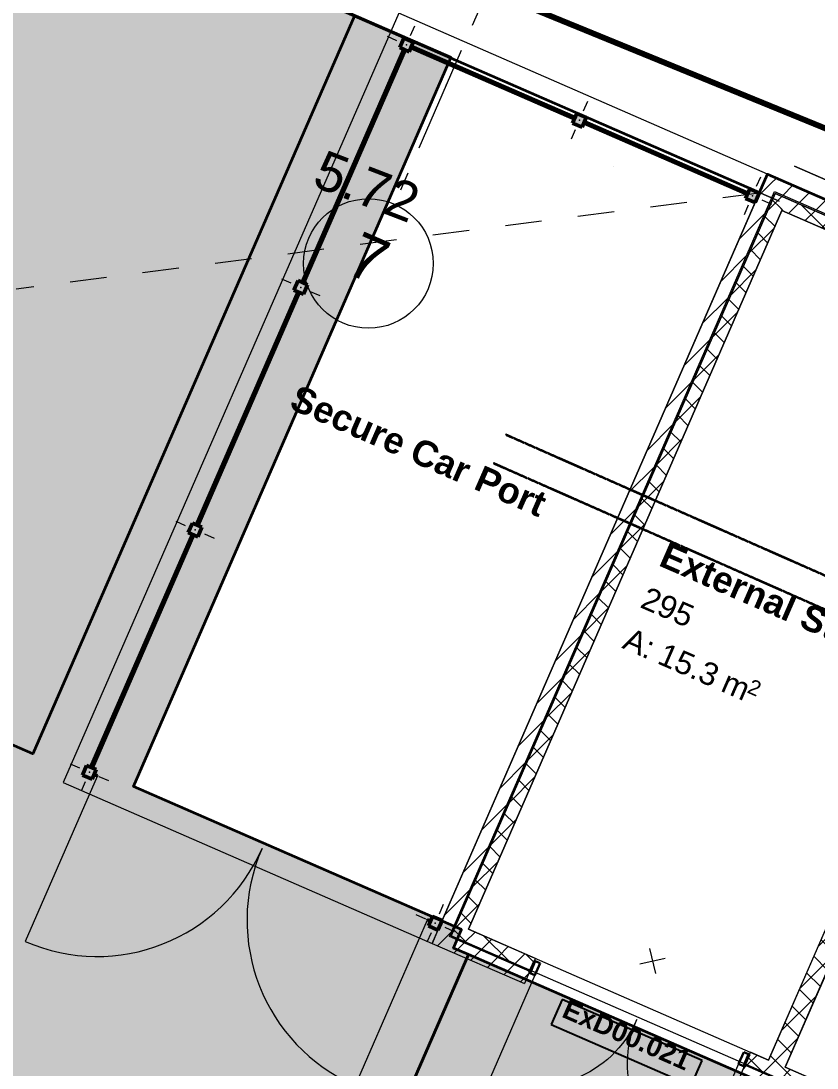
# Model space of a CAD drawing. Header units: millimetres. Extents: x -99530 to 90294, y -97212 to 56397.
# Drawn here: x 23227 to 29370, y -22670 to -14590 of the extents above; entities that cross this region are included whole.
import ezdxf
from ezdxf.enums import TextEntityAlignment as Align

# ---------------------------------------------------------------- set-up
doc = ezdxf.new("R2010")
doc.units = ezdxf.units.MM
doc.header["$MEASUREMENT"] = 0
for name, pattern in [('2-0_5', [500, 250, -250]), ('Dashed', [564.444447, 282.222223, -282.222223]), ('Double Dashed', [1093.611073, 529.166651, -211.666656, 141.111112, -211.666656]), ('HIDDEN2', [0.375, 0.25, -0.125])]:
    doc.linetypes.add(name, pattern=pattern)
for name, color, linetype in [('A-15-MG_Structural_Grid', 7, 'Continuous'), ('A-20-M_Floor_Slab', 7, 'Continuous'), ('A-20-M_Hard_Landscape', 7, 'Continuous'), ('A-25-M_Wall_Ext', 7, 'Continuous'), ('A-25-M_Wall_Int', 7, 'Continuous'), ('ArchiCAD Doors', 7, 'Continuous'), ('New_A-05-M_Gross_Int_Engineering', 7, 'Continuous'), ('New_A-05-M_Gross_Int_Plant', 7, 'Continuous'), ('New_A-20-M_Hard_Landscape', 7, 'Continuous'), ('New_A-25-M_Wall_Ext', 7, 'Continuous'), ('New_ArchiCAD Door Markers', 7, 'Continuous'), ('New_ArchiCAD Doors', 7, 'Continuous')]:
    doc.layers.add(name, color=color, linetype=linetype)
for name, color, linetype, lineweight, true_color in [('A-15-MG_Structural_Grid_Pen_No__163', 7, 'Continuous', 0, 0x750077), ('A-20-M_Hard_Landscape-Phase 1_Pen_No__248', 7, 'Continuous', 158, 0xe8dc01), ('A-20-M_Hard_Landscape_Pen_No__53', 7, 'Continuous', 35, 0x444444), ('A-25-M_Wall_Ext_Pen_No__107', 7, 'Continuous', 15, 0xa6a6a6), ('A-25-M_Wall_Ext_Pen_No__147', 7, 'Continuous', 0, 0x606060), ('A-25-M_Wall_Ext_Pen_No__27', 7, 'Continuous', 50, 0x2a2a2a), ('A-25-M_Wall_Ext_Pen_No__28', 7, 'Continuous', 50, 0x2a2a2a), ('A-25-M_Wall_Int_Pen_No__107', 7, 'Continuous', 15, 0xa6a6a6), ('New_A-05-M_Gross_Int_Engineering_Pen_No__74', 7, 'Continuous', 20, 0x606060), ('New_A-05-M_Gross_Int_Plant_Pen_No__74', 7, 'Continuous', 20, 0x606060), ('New_A-20-M_Hard_Landscape-Phase 2_Pen_No__102', 7, 'Continuous', 15, 0xcccccc), ('New_A-20-M_Hard_Landscape-Phase 2_Pen_No__148', 7, 'Continuous', 0, 0x444444), ('New_A-20-M_Hard_Landscape_Pen_No__53', 7, 'Continuous', 35, 0x444444), ('New_A-25-M_Wall_Ext_Pen_No__107', 7, 'Continuous', 15, 0xa6a6a6), ('New_A-25-M_Wall_Ext_Pen_No__27', 7, 'Continuous', 50, 0x2a2a2a), ('New_ArchiCAD Doors_Pen_No__23', 7, 'Continuous', 30, 0x2a2a2a), ('New_ArchiCAD Doors_Pen_No__27', 7, 'Continuous', 50, 0x2a2a2a)]:
    doc.layers.add(name, color=color, linetype=linetype, lineweight=lineweight, true_color=true_color)
for name, color, linetype, lineweight in [('A-20-M_Floor_Slab_Pen_No__89', 8, 'Continuous', 20), ('A-20-M_Hard_Landscape-Phase 1_Pen_No__7', 7, 'Continuous', 35), ('A-20-M_Hard_Landscape_Pen_No__1', 7, 'Continuous', 13), ('A-25-M_Wall_Ext_Pen_No__1', 7, 'Continuous', 13), ('A-25-M_Wall_Ext_Pen_No__20', 7, 'Continuous', 0), ('A-25-M_Wall_Int_Pen_No__1', 7, 'Continuous', 13), ('ArchiCAD Doors_Pen_No__1', 7, 'Continuous', 13), ('G-10-P_Topo_Building_Pen_No__194', 7, 'Continuous', 25), ('G-10-P_Topo_Fence_Pen_No__2', 8, 'Continuous', 15), ('New_A-20-M_Hard_Landscape-Phase 2_Pen_No__1', 7, 'Continuous', 13), ('New_A-95-P_Text_1_50_GA_Pen_No__1', 7, 'Continuous', 13), ('New_ArchiCAD Door Markers_Pen_No__1', 7, 'Continuous', 13), ('New_ArchiCAD Door Markers_Pen_No__5', 7, 'Continuous', 25), ('New_ArchiCAD Doors_Pen_No__1', 7, 'Continuous', 13), ('New_ArchiCAD Doors_Pen_No__3', 7, 'Continuous', 18), ('New_ArchiCAD Zone Stamps_Pen_No__6', 7, 'Continuous', 35), ('New_ArchiCAD Zone Stamps_Pen_No__9', 7, 'Continuous', 13)]:
    doc.layers.add(name, color=color, linetype=linetype, lineweight=lineweight)
doc.styles.add('GENERATED_STYLE_1', font='')
doc.styles.add('GENERATED_STYLE_2', font='')
doc.styles.add('GENERATED_STYLE_3', font='')
doc.styles.add('GENERATED_STYLE_4', font='')
doc.styles.get('GENERATED_STYLE_1').set_extended_font_data('Arial', bold=True)
doc.styles.get('GENERATED_STYLE_2').set_extended_font_data('Swis721 BT', bold=True)
doc.styles.get('GENERATED_STYLE_3').set_extended_font_data('Arial')
doc.styles.get('GENERATED_STYLE_4').set_extended_font_data('Swis721 BT')
doc.linetypes.add('GAS_UNDERGROUND', pattern='A,0,[3,EC-MA-00-GF-DR-A-00362 Phase 2 Central Wing Ground Floor GA-S2-P161.Shx,S=1.746032,R=0,X=0,Y=0],-320,0', length=320)
pattern_1 = [(45, (0, 0), (-91.92388, 91.92388), [])]
pattern_2 = [(45, (0, 0), (-91.92388, 91.92388), []), (135, (0, 0), (91.92388, 91.92388), [])]

# ---------------------------------------------------------------- blocks, each defined once
blk = doc.blocks.new('External Storage_295_2_1', base_point=(29061.4, -19354.6))
at = {"layer": 'New_A-05-M_Gross_Int_Engineering_Pen_No__74', "linetype": 'Continuous'}
for p, q in [((29097.4, -16052.2), (26679.2, -21597.9)), ((31414.2, -17062.5), (29097.4, -16052.2)), ((28996, -22608.2), (31414.2, -17062.5)), ((26679.2, -21597.9), (28996, -22608.2))]:
    blk.add_line(p, q, dxfattribs=at)
at = {"layer": 'New_ArchiCAD Zone Stamps_Pen_No__6'}
for tag, height, style, p in [('ROOM_NAME', 200, 'GENERATED_STYLE_1', (28218.9, -18605.7)), ('ROOM_NUMBER', 175, 'GENERATED_STYLE_3', (28065.8, -18951.1)), ('measuredAreaCode', 175, 'GENERATED_STYLE_3', (27928.4, -19266.2)), ('DUMMY_649', 175, 'GENERATED_STYLE_3', (28197.4, -19383.5)), ('DUMMY_650', 175, 'GENERATED_STYLE_3', (28625.5, -19570.2)), ('DUMMY_651', 116.7, 'GENERATED_STYLE_3', (28869.9, -19663.4))]:
    blk.add_attdef(tag, text='', height=height, rotation=336.44041, dxfattribs=dict(at, style=style)).set_placement(p, align=Align.TOP_LEFT)
blk = doc.blocks.new('Refuse _ Recycling_GF036_18_1', base_point=(32097.4, -20678.5))
at = {"layer": 'New_A-05-M_Gross_Int_Plant_Pen_No__74', "linetype": 'Continuous'}
for p, q in [((31542.6, -17118.5), (29124.4, -22664.2)), ((35209.2, -18717.3), (31542.6, -17118.5)), ((32791, -24263), (35209.2, -18717.3)), ((29124.4, -22664.2), (32791, -24263))]:
    blk.add_line(p, q, dxfattribs=at)
at = {"layer": 'New_ArchiCAD Zone Stamps_Pen_No__9'}
for tag, height, style, p in [('ROOM_NAME', 200, 'GENERATED_STYLE_1', (31136.1, -19877.7)), ('ROOM_NUMBER', 175, 'GENERATED_STYLE_3', (30983, -20223.1)), ('measuredAreaCode', 175, 'GENERATED_STYLE_3', (30845.6, -20538.2)), ('DUMMY_649', 175, 'GENERATED_STYLE_3', (31114.5, -20655.5)), ('DUMMY_650', 175, 'GENERATED_STYLE_3', (31542.7, -20842.2)), ('DUMMY_651', 116.7, 'GENERATED_STYLE_3', (31787.1, -20935.5))]:
    blk.add_attdef(tag, text='', height=height, rotation=336.44041, dxfattribs=dict(at, style=style)).set_placement(p, align=Align.TOP_LEFT)
blk = doc.blocks.new('Mesh_9_1', base_point=(23260, -29640.2))
at = {"layer": 'New_A-20-M_Hard_Landscape_Pen_No__53', "linetype": 'Continuous', "flags": 128}
blk.add_lwpolyline([(23260, -29640.2), (25826.6, -30759.4), (29247.7, -22913.6), (26681.1, -21794.5)], close=True, dxfattribs=at)
blk = doc.blocks.new('Mesh_12_1', base_point=(19905.1, -11980.5))
at = {"layer": 'New_A-20-M_Hard_Landscape_Pen_No__53', "linetype": 'Continuous', "flags": 128}
blk.add_lwpolyline([(19905.1, -11980.5), (13970.8, -25589.7), (23260, -29640.2), (26681.1, -21794.5), (26565.1, -21743.9), (26627.3, -21601.2), (24094.3, -20496.7), (26545.2, -14875.9), (26546.7, -14872.4)], close=True, dxfattribs=at)
blk = doc.blocks.new('Mesh_21_1', base_point=(11992.7, -24727.1))
at = {"layer": 'New_A-20-M_Hard_Landscape_Pen_No__53', "linetype": 'Continuous', "flags": 128}
blk.add_lwpolyline([(11992.7, -24727.1), (11193.3, -26560.4), (22460.6, -31473.5), (23260, -29640.2), (13970.8, -25589.7), (19905.1, -11980.5), (28925.9, -15914), (28987.7, -15772.3), (40919.8, -20975.3), (41987.2, -18527.4), (19056.2, -8528.3)], close=True, dxfattribs=at)
blk = doc.blocks.new('Mesh_22_1', base_point=(20510.2, -12244.3))
at = {"layer": 'A-20-M_Hard_Landscape_Pen_No__53', "linetype": 'Continuous', "flags": 128}
blk.add_lwpolyline([(20510.2, -12244.3), (25801.2, -14551.5), (23318.1, -20246.2), (18027, -17939)], close=True, dxfattribs=at)
blk = doc.blocks.new('Slab_95_1', base_point=(28987.6, -15772.5))
at = {"layer": 'A-20-M_Floor_Slab_Pen_No__89', "linetype": 'Continuous', "flags": 128}
blk.add_lwpolyline([(28987.6, -15772.5), (26141.7, -14531.6), (23553.6, -20466.9), (26399.5, -21707.8)], close=True, dxfattribs=at)
blk = doc.blocks.new('Double Door 19_26')
at = {"layer": 'New_ArchiCAD Doors_Pen_No__1', "linetype": 'Continuous'}
for p, q in [((-905, -10), (-905, 0)), ((905, -10), (905, 0))]:
    blk.add_line(p, q, dxfattribs=at)
at = {"layer": 'New_ArchiCAD Doors_Pen_No__23', "linetype": 'Continuous'}
for p, q in [((-898, 0), (-905, 0)), ((-905, 0), (-905, -100)), ((-858, 0), (-898, 0)), ((-898, 0), (-898, -100)), ((-858, -100), (-858, 0)), ((898, 0), (858, 0)), ((858, 0), (858, -100)), ((898, 0), (905, 0)), ((898, -100), (898, 0)), ((905, 0), (905, -100)), ((-898, -100), (-905, -100)), ((-898, -100), (-858, -100)), ((858, -100), (898, -100)), ((898, -100), (905, -100))]:
    blk.add_line(p, q, dxfattribs=at)
at = {"layer": 'New_ArchiCAD Doors_Pen_No__3', "linetype": 'Continuous'}
for p, q in [((-858, 0), (-858, 858)), ((858, 0), (858, 858))]:
    blk.add_line(p, q, dxfattribs=at)
for centre, start, end in [((-858, 0), 0, 90), ((858, 0), 90, 180)]:
    blk.add_arc(centre, 858, start, end, dxfattribs=at)
blk = doc.blocks.new('Door Stamp 17_52')
at = {"layer": 'New_ArchiCAD Door Markers_Pen_No__5', "linetype": 'Continuous'}
for p, q in [((588.7, -97.4), (-588.7, -97.4)), ((-588.7, -97.4), (-588.7, -309.1)), ((588.7, -309.1), (588.7, -97.4)), ((-588.7, -309.1), (588.7, -309.1)), ((-588.7, -309.1), (588.7, -309.1))]:
    blk.add_line(p, q, dxfattribs=at)
at = {"layer": 'New_ArchiCAD Door Markers_Pen_No__1', "style": 'GENERATED_STYLE_2'}
blk.add_attdef('AC_WIDO_ID', text='', height=150, dxfattribs=at).set_placement((-529.8, -264.3), align=Align.BOTTOM_LEFT)
blk = doc.blocks.new('Wall_492_1', base_point=(26399.5, -21707.8))
at = {"layer": 'A-25-M_Wall_Ext_Pen_No__107', "linetype": 'Continuous'}
h = blk.add_hatch(dxfattribs=at)
h.set_pattern_fill('Common_Brick_0001', color=256, style=0, pattern_type=2)
h.set_pattern_definition(pattern_1)
h.paths.add_polyline_path([(26399.5, -21707.8), (27112.2, -22018.6), (27149.2, -21933.8), (27153.2, -21924.6), (26534.4, -21654.8)])
h = blk.add_hatch(dxfattribs=at)
h.set_pattern_fill('Common_Brick_0001', color=256, style=0, pattern_type=2)
h.set_pattern_definition(pattern_1)
h.paths.add_polyline_path([(28808.3, -22657.2), (28771.3, -22742), (30102.8, -23322.6), (30139.7, -23237.8), (30143.7, -23228.6), (28812.3, -22648.1)])
at = {"layer": 'A-25-M_Wall_Ext_Pen_No__1', "linetype": 'Continuous'}
for p, q in [((27149.2, -21933.8), (27112.2, -22018.6)), ((27153.2, -21924.6), (27149.2, -21933.8)), ((28808.3, -22657.2), (28771.3, -22742)), ((28812.3, -22648.1), (28808.3, -22657.2))]:
    blk.add_line(p, q, dxfattribs=at)
at = {"layer": 'A-25-M_Wall_Ext_Pen_No__1', "linetype": 'Continuous', "flags": 128}
for points in [[(26399.5, -21707.8), (27112.2, -22018.6)], [(27153.2, -21924.6), (26534.4, -21654.8)], [(30143.7, -23228.6), (28812.3, -22648.1)]]:
    blk.add_lwpolyline(points, dxfattribs=at)
at = {"layer": 'New_ArchiCAD Door Markers'}
ref = blk.add_blockref('Door Stamp 17_52', (27982.7, -22286.3), dxfattribs=dict(at, rotation=336.4404115839915))
ref.add_attrib('AC_WIDO_ID', 'ExD00.021', dxfattribs={"layer": 'New_ArchiCAD Door Markers_Pen_No__1', "color": 7, "height": 150, "rotation": 336.44041, "style": 'GENERATED_STYLE_2'}).set_placement((27373.5, -22313.1), align=Align.BOTTOM_LEFT)
at = {"layer": 'New_ArchiCAD Doors', "color": 251, "linetype": 'Continuous', "lineweight": 20, "true_color": 0x606060, "xscale": -1, "zscale": 1000, "rotation": 156.4404115839914}
blk.add_blockref('Double Door 19_26', (27978.7, -22295.5), dxfattribs=at)
blk = doc.blocks.new('Wall_494_1', base_point=(41146.9, -21074.6))
at = {"layer": 'A-25-M_Wall_Ext_Pen_No__107', "linetype": 'Continuous'}
h = blk.add_hatch(dxfattribs=at)
h.set_pattern_fill('Common_Brick_0001', color=256, style=0, pattern_type=2)
h.set_pattern_definition(pattern_1)
h.paths.add_polyline_path([(38775.1, -20040.3), (28987.6, -15772.5), (29040.6, -15907.4), (38734.1, -20134.3), (38739.1, -20122.8)])
at = {"layer": 'A-25-M_Wall_Ext_Pen_No__1', "linetype": 'Continuous', "flags": 128}
for points in [[(38775.1, -20040.3), (28987.6, -15772.5)], [(29040.6, -15907.4), (38734.1, -20134.3)]]:
    blk.add_lwpolyline(points, dxfattribs=at)
blk = doc.blocks.new('Wall_495_1', base_point=(28987.6, -15772.5))
at = {"layer": 'A-25-M_Wall_Ext_Pen_No__107', "linetype": 'Continuous'}
h = blk.add_hatch(dxfattribs=at)
h.set_pattern_fill('Common_Brick_0001', color=256, style=0, pattern_type=2)
h.set_pattern_definition(pattern_1)
h.paths.add_polyline_path([(28987.6, -15772.5), (26399.5, -21707.8), (26534.4, -21654.8), (29040.6, -15907.4)])
at = {"layer": 'A-25-M_Wall_Ext_Pen_No__1', "linetype": 'Continuous', "flags": 128}
for points in [[(28987.6, -15772.5), (28923.9, -15918.6)], [(26534.4, -21654.8), (29040.6, -15907.4)], [(28891.9, -15991.9), (26476.4, -21531.3)], [(26444.5, -21604.7), (26399.5, -21707.8)]]:
    blk.add_lwpolyline(points, dxfattribs=at)
blk = doc.blocks.new('Wall_498_1', base_point=(28996, -22608.2))
at = {"layer": 'A-25-M_Wall_Int_Pen_No__107', "linetype": 'Continuous'}
h = blk.add_hatch(dxfattribs=at)
h.set_pattern_fill('Concrete_Block_0001', color=256, style=0, pattern_type=2)
h.set_pattern_definition(pattern_2)
h.paths.add_polyline_path([(29124.4, -22664.2), (31542.6, -17118.5), (31414.2, -17062.5), (28996, -22608.2)])
at = {"layer": 'A-25-M_Wall_Int_Pen_No__1', "linetype": 'Continuous', "flags": 128}
for points in [[(31414.2, -17062.5), (28996, -22608.2)], [(29124.4, -22664.2), (31542.6, -17118.5)]]:
    blk.add_lwpolyline(points, dxfattribs=at)
blk = doc.blocks.new('Metal Double Door 19')
at = {"layer": 'ArchiCAD Doors_Pen_No__1', "linetype": 'Continuous'}
for p, q in [((-905, 0), (-905, -100)), ((905, 0), (905, -100))]:
    blk.add_line(p, q, dxfattribs=at)
blk = doc.blocks.new('Wall_500_1', base_point=(26679.2, -21597.9))
at = {"layer": 'A-25-M_Wall_Ext_Pen_No__107', "linetype": 'Continuous'}
h = blk.add_hatch(dxfattribs=at)
h.set_pattern_fill('Concrete_Block_0001', color=256, style=0, pattern_type=2)
h.set_pattern_definition(pattern_2)
h.paths.add_polyline_path([(26679.2, -21597.9), (26547.6, -21649.6), (27157.2, -21915.4), (27197.1, -21823.8)])
h = blk.add_hatch(dxfattribs=at)
h.set_pattern_fill('Concrete_Block_0001', color=256, style=0, pattern_type=2)
h.set_pattern_definition(pattern_2)
h.paths.add_polyline_path([(28856.3, -22547.2), (28816.3, -22638.9), (30147.7, -23219.5), (30187.7, -23127.8)])
at = {"layer": 'A-25-M_Wall_Ext_Pen_No__1', "linetype": 'Continuous'}
for p, q in [((27157.2, -21915.4), (27197.1, -21823.8)), ((28816.3, -22638.9), (28856.3, -22547.2))]:
    blk.add_line(p, q, dxfattribs=at)
at = {"layer": 'A-25-M_Wall_Ext_Pen_No__1', "linetype": 'Continuous', "flags": 128}
for points in [[(26547.6, -21649.6), (27157.2, -21915.4)], [(27197.1, -21823.8), (26679.2, -21597.9)], [(28996, -22608.2), (28856.3, -22547.2)], [(28816.3, -22638.9), (30147.7, -23219.5)], [(30187.7, -23127.8), (29124.4, -22664.2)]]:
    blk.add_lwpolyline(points, dxfattribs=at)
at = {"layer": 'ArchiCAD Doors', "color": 251, "linetype": 'Continuous', "lineweight": 20, "true_color": 0x606060, "zscale": 1000, "rotation": 156.4404115839913}
blk.add_blockref('Metal Double Door 19', (27986.7, -22277.2), dxfattribs=at)
blk = doc.blocks.new('Wall_502_1', base_point=(40867.1, -21184.4))
at = {"layer": 'A-25-M_Wall_Ext_Pen_No__107', "linetype": 'Continuous'}
h = blk.add_hatch(dxfattribs=at)
h.set_pattern_fill('Concrete_Block_0001', color=256, style=0, pattern_type=2)
h.set_pattern_definition(pattern_2)
h.paths.add_polyline_path([(29045.7, -15920.6), (29097.4, -16052.2), (38690.1, -20235.1), (38730.1, -20143.5)])
at = {"layer": 'A-25-M_Wall_Ext_Pen_No__1', "linetype": 'Continuous', "flags": 128}
for points in [[(38730.1, -20143.5), (29045.7, -15920.6)], [(29097.4, -16052.2), (31414.2, -17062.5)]]:
    blk.add_lwpolyline(points, dxfattribs=at)
blk = doc.blocks.new('Wall_503_1', base_point=(29097.4, -16052.2))
at = {"layer": 'A-25-M_Wall_Ext_Pen_No__107', "linetype": 'Continuous'}
h = blk.add_hatch(dxfattribs=at)
h.set_pattern_fill('Concrete_Block_0001', color=256, style=0, pattern_type=2)
h.set_pattern_definition(pattern_2)
h.paths.add_polyline_path([(29045.7, -15920.6), (26547.6, -21649.6), (26679.2, -21597.9), (29097.4, -16052.2)])
at = {"layer": 'A-25-M_Wall_Ext_Pen_No__1', "linetype": 'Continuous', "flags": 128}
for points in [[(29045.7, -15920.6), (26547.6, -21649.6)], [(26679.2, -21597.9), (29097.4, -16052.2)]]:
    blk.add_lwpolyline(points, dxfattribs=at)
blk = doc.blocks.new('Wall_504_1', base_point=(25406.6, -16611.5))
at = {"layer": 'A-25-M_Wall_Ext_Pen_No__107', "linetype": 'Continuous', "lineweight": 0, "true_color": 0x535353}
blk.add_hatch(color=251, dxfattribs=at).paths.add_polyline_path([(25406.6, -16611.5), (26190.4, -14813.9), (26181.2, -14809.9), (25397.4, -16607.5)])
at = {"layer": 'A-25-M_Wall_Ext_Pen_No__27', "linetype": 'Continuous', "flags": 128}
for points in [[(26181.2, -14809.9), (25397.4, -16607.5)], [(25406.6, -16611.5), (26190.4, -14813.9)]]:
    blk.add_lwpolyline(points, dxfattribs=at)
blk = doc.blocks.new('Column_9_1', base_point=(23754.4, -20388))
at = {"layer": 'A-25-M_Wall_Ext_Pen_No__147', "linetype": 'Continuous'}
blk.add_hatch(color=256, dxfattribs=at).paths.add_polyline_path([(23701.7, -20408.7), (23775, -20440.7), (23807, -20367.3), (23733.7, -20335.4)])
at = {"layer": 'A-25-M_Wall_Ext_Pen_No__20', "linetype": 'Continuous'}
for p, q in [((23786.3, -20314.7), (23818.3, -20241.4)), ((23681, -20356), (23607.7, -20324.1)), ((23827.7, -20420), (23901, -20452)), ((23722.4, -20461.4), (23690.4, -20534.7))]:
    blk.add_line(p, q, dxfattribs=at)
blk.add_point((23754.4, -20388), dxfattribs=at)
at = {"layer": 'A-25-M_Wall_Ext_Pen_No__28', "linetype": 'Continuous'}
for p, q in [((23733.7, -20335.4), (23701.7, -20408.7)), ((23807, -20367.3), (23733.7, -20335.4)), ((23701.7, -20408.7), (23775, -20440.7)), ((23775, -20440.7), (23807, -20367.3))]:
    blk.add_line(p, q, dxfattribs=at)
blk = doc.blocks.new('Column_10_1', base_point=(24570.2, -18517.1))
at = {"layer": 'A-25-M_Wall_Ext_Pen_No__147', "linetype": 'Continuous'}
blk.add_hatch(color=256, dxfattribs=at).paths.add_polyline_path([(24517.5, -18537.8), (24590.9, -18569.8), (24622.8, -18496.4), (24549.5, -18464.4)])
at = {"layer": 'A-25-M_Wall_Ext_Pen_No__20', "linetype": 'Continuous'}
for p, q in [((24602.2, -18443.8), (24634.1, -18370.4)), ((24496.9, -18485.1), (24423.5, -18453.2)), ((24643.5, -18549.1), (24716.8, -18581.1)), ((24538.2, -18590.4), (24506.2, -18663.8))]:
    blk.add_line(p, q, dxfattribs=at)
blk.add_point((24570.2, -18517.1), dxfattribs=at)
at = {"layer": 'A-25-M_Wall_Ext_Pen_No__28', "linetype": 'Continuous'}
for p, q in [((24549.5, -18464.4), (24517.5, -18537.8)), ((24622.8, -18496.4), (24549.5, -18464.4)), ((24590.9, -18569.8), (24622.8, -18496.4)), ((24517.5, -18537.8), (24590.9, -18569.8))]:
    blk.add_line(p, q, dxfattribs=at)
blk = doc.blocks.new('Column_11_1', base_point=(26201.8, -14775.3))
at = {"layer": 'A-25-M_Wall_Ext_Pen_No__147', "linetype": 'Continuous'}
blk.add_hatch(color=256, dxfattribs=at).paths.add_polyline_path([(26149.2, -14795.9), (26222.5, -14827.9), (26254.5, -14754.6), (26181.1, -14722.6)])
at = {"layer": 'A-25-M_Wall_Ext_Pen_No__20', "linetype": 'Continuous'}
for p, q in [((26233.8, -14701.9), (26265.8, -14628.6)), ((26128.5, -14743.3), (26055.1, -14711.3)), ((26169.8, -14848.6), (26137.9, -14921.9)), ((26275.1, -14807.2), (26348.5, -14839.2))]:
    blk.add_line(p, q, dxfattribs=at)
blk.add_point((26201.8, -14775.3), dxfattribs=at)
at = {"layer": 'A-25-M_Wall_Ext_Pen_No__28', "linetype": 'Continuous'}
for p, q in [((26181.1, -14722.6), (26149.2, -14795.9)), ((26254.5, -14754.6), (26181.1, -14722.6)), ((26222.5, -14827.9), (26254.5, -14754.6)), ((26149.2, -14795.9), (26222.5, -14827.9))]:
    blk.add_line(p, q, dxfattribs=at)
blk = doc.blocks.new('Column_12_1', base_point=(28871.2, -15939.3))
at = {"layer": 'A-25-M_Wall_Ext_Pen_No__147', "linetype": 'Continuous'}
blk.add_hatch(color=256, dxfattribs=at).paths.add_polyline_path([(28818.6, -15959.9), (28891.9, -15991.9), (28923.9, -15918.6), (28850.6, -15886.6)])
at = {"layer": 'A-25-M_Wall_Ext_Pen_No__20', "linetype": 'Continuous'}
for p, q in [((28903.2, -15865.9), (28935.2, -15792.6)), ((28797.9, -15907.3), (28724.6, -15875.3)), ((28944.6, -15971.2), (29017.9, -16003.2)), ((28839.3, -16012.6), (28807.3, -16085.9))]:
    blk.add_line(p, q, dxfattribs=at)
blk.add_point((28871.2, -15939.3), dxfattribs=at)
at = {"layer": 'A-25-M_Wall_Ext_Pen_No__28', "linetype": 'Continuous'}
for p, q in [((28850.6, -15886.6), (28818.6, -15959.9)), ((28923.9, -15918.6), (28850.6, -15886.6)), ((28818.6, -15959.9), (28891.9, -15991.9)), ((28891.9, -15991.9), (28923.9, -15918.6))]:
    blk.add_line(p, q, dxfattribs=at)
blk = doc.blocks.new('Column_13_1', base_point=(26423.8, -21552))
at = {"layer": 'A-25-M_Wall_Ext_Pen_No__147', "linetype": 'Continuous'}
blk.add_hatch(color=256, dxfattribs=at).paths.add_polyline_path([(26371.1, -21572.7), (26444.5, -21604.7), (26476.4, -21531.3), (26403.1, -21499.4)])
at = {"layer": 'A-25-M_Wall_Ext_Pen_No__20', "linetype": 'Continuous'}
for p, q in [((26455.8, -21478.7), (26487.7, -21405.4)), ((26350.5, -21520), (26277.1, -21488.1)), ((26391.8, -21625.4), (26359.8, -21698.7)), ((26497.1, -21584), (26570.5, -21616))]:
    blk.add_line(p, q, dxfattribs=at)
blk.add_point((26423.8, -21552), dxfattribs=at)
at = {"layer": 'A-25-M_Wall_Ext_Pen_No__28', "linetype": 'Continuous'}
for p, q in [((26403.1, -21499.4), (26371.1, -21572.7)), ((26476.4, -21531.3), (26403.1, -21499.4)), ((26444.5, -21604.7), (26476.4, -21531.3)), ((26371.1, -21572.7), (26444.5, -21604.7))]:
    blk.add_line(p, q, dxfattribs=at)
blk = doc.blocks.new('Column_14_1', base_point=(25386, -16646.2))
at = {"layer": 'A-25-M_Wall_Ext_Pen_No__147', "linetype": 'Continuous'}
blk.add_hatch(color=256, dxfattribs=at).paths.add_polyline_path([(25333.3, -16666.9), (25406.7, -16698.8), (25438.7, -16625.5), (25365.3, -16593.5)])
at = {"layer": 'A-25-M_Wall_Ext_Pen_No__20', "linetype": 'Continuous'}
for p, q in [((25418, -16572.9), (25449.9, -16499.5)), ((25312.7, -16614.2), (25239.3, -16582.2)), ((25354, -16719.5), (25322, -16792.8)), ((25459.3, -16678.2), (25532.7, -16710.1))]:
    blk.add_line(p, q, dxfattribs=at)
blk.add_point((25386, -16646.2), dxfattribs=at)
at = {"layer": 'A-25-M_Wall_Ext_Pen_No__28', "linetype": 'Continuous'}
for p, q in [((25365.3, -16593.5), (25333.3, -16666.9)), ((25438.7, -16625.5), (25365.3, -16593.5)), ((25406.7, -16698.8), (25438.7, -16625.5)), ((25333.3, -16666.9), (25406.7, -16698.8))]:
    blk.add_line(p, q, dxfattribs=at)
blk = doc.blocks.new('Column_15_1', base_point=(27536.5, -15357.3))
at = {"layer": 'A-25-M_Wall_Ext_Pen_No__147', "linetype": 'Continuous'}
blk.add_hatch(color=256, dxfattribs=at).paths.add_polyline_path([(27483.9, -15377.9), (27557.2, -15409.9), (27589.2, -15336.6), (27515.8, -15304.6)])
at = {"layer": 'A-25-M_Wall_Ext_Pen_No__20', "linetype": 'Continuous'}
for p, q in [((27568.5, -15283.9), (27600.5, -15210.6)), ((27463.2, -15325.3), (27389.9, -15293.3)), ((27504.5, -15430.6), (27472.6, -15503.9)), ((27609.9, -15389.2), (27683.2, -15421.2))]:
    blk.add_line(p, q, dxfattribs=at)
blk.add_point((27536.5, -15357.3), dxfattribs=at)
at = {"layer": 'A-25-M_Wall_Ext_Pen_No__28', "linetype": 'Continuous'}
for p, q in [((27515.8, -15304.6), (27483.9, -15377.9)), ((27589.2, -15336.6), (27515.8, -15304.6)), ((27557.2, -15409.9), (27589.2, -15336.6)), ((27483.9, -15377.9), (27557.2, -15409.9))]:
    blk.add_line(p, q, dxfattribs=at)
blk = doc.blocks.new('Standard grid marker')
at = {"layer": 'A-15-MG_Structural_Grid_Pen_No__163', "linetype": 'Double Dashed'}
for p, q in [((1000, 0), (29726, 0)), ((29726, 0), (30726, 0))]:
    blk.add_line(p, q, dxfattribs=at)
at = {"layer": 'A-15-MG_Structural_Grid_Pen_No__163', "linetype": 'Continuous'}
blk.add_circle((31226, 0), 500, dxfattribs=at)
at = {"layer": 'A-15-MG_Structural_Grid_Pen_No__163', "linetype": 'Double Dashed'}
blk.add_point((29726, 0), dxfattribs=at)
blk.add_point((29726, 0), dxfattribs=at)
at = {"layer": 'A-15-MG_Structural_Grid_Pen_No__163', "style": 'GENERATED_STYLE_4'}
for tag, p in [('AC_MarkerText_1_0', (-500, 41.2)), ('AC_MarkerText_1_1', (31226, 41.2))]:
    blk.add_attdef(tag, text='', height=350, rotation=90, dxfattribs=at).set_placement(p, align=Align.MIDDLE_CENTER)
blk = doc.blocks.new('Wall_552_1', base_point=(24558.8, -18555.8))
at = {"layer": 'New_A-25-M_Wall_Ext_Pen_No__107', "linetype": 'Continuous', "lineweight": 0, "true_color": 0x535353}
blk.add_hatch(color=251, dxfattribs=at).paths.add_polyline_path([(24549.6, -18551.8), (23765.8, -20349.4), (23774.9, -20353.4), (24558.8, -18555.8)])
at = {"layer": 'New_A-25-M_Wall_Ext_Pen_No__27', "linetype": 'Continuous', "flags": 128}
for points in [[(24549.6, -18551.8), (23765.8, -20349.4)], [(23774.9, -20353.4), (24558.8, -18555.8)]]:
    blk.add_lwpolyline(points, dxfattribs=at)
blk = doc.blocks.new('Double Door 19_28')
at = {"layer": 'New_ArchiCAD Doors_Pen_No__23', "linetype": 'Continuous'}
for p, q in [((-1409.1, 0), (-1416.1, 0)), ((-1416.1, 0), (-1416.1, -10)), ((-1389.1, 0), (-1409.1, 0)), ((-1409.1, 0), (-1409.1, -10)), ((-1389.1, -10), (-1389.1, 0)), ((1409.1, 0), (1389.1, 0)), ((1389.1, 0), (1389.1, -10)), ((1409.1, 0), (1416.1, 0)), ((1409.1, -10), (1409.1, 0)), ((1416.1, 0), (1416.1, -10)), ((-1409.1, -10), (-1416.1, -10)), ((-1409.1, -10), (-1389.1, -10)), ((1389.1, -10), (1409.1, -10)), ((1409.1, -10), (1416.1, -10))]:
    blk.add_line(p, q, dxfattribs=at)
at = {"layer": 'New_ArchiCAD Doors_Pen_No__27', "linetype": 'Continuous'}
for p, q in [((-1416.1, -10), (-1416.1, 0)), ((1416.1, -10), (1416.1, 0))]:
    blk.add_line(p, q, dxfattribs=at)
at = {"layer": 'New_ArchiCAD Doors_Pen_No__3', "linetype": 'Continuous'}
for p, q in [((-1389.1, 0), (-1389.1, 1389.1)), ((1389.1, 0), (1389.1, 1389.1))]:
    blk.add_line(p, q, dxfattribs=at)
for centre, start, end in [((-1389.1, 0), 0, 90), ((1389.1, 0), 90, 180)]:
    blk.add_arc(centre, 1389.1, start, end, dxfattribs=at)
blk = doc.blocks.new('Wall_553_1', base_point=(23793, -20399.4))
at = {"layer": 'New_A-25-M_Wall_Ext_Pen_No__107', "linetype": 'Continuous', "lineweight": 0, "true_color": 0x535353}
blk.add_hatch(color=251, dxfattribs=at).paths.add_polyline_path([(23789, -20408.6), (23789.2, -20408.6), (23793.2, -20399.5), (23793, -20399.4)])
at = {"layer": 'New_A-25-M_Wall_Ext_Pen_No__27', "linetype": 'Continuous'}
for p, q in [((23793.2, -20399.5), (23789.2, -20408.6)), ((26389.3, -21531.5), (26385.3, -21540.7))]:
    blk.add_line(p, q, dxfattribs=at)
at = {"layer": 'New_A-25-M_Wall_Ext_Pen_No__27', "linetype": 'Continuous', "flags": 128}
blk.add_lwpolyline([(23793.2, -20399.5), (23793, -20399.4)], dxfattribs=at)
at = {"layer": 'New_ArchiCAD Doors', "color": 251, "linetype": 'Continuous', "lineweight": 20, "true_color": 0x606060, "zscale": 1000, "rotation": 156.4404115839914}
blk.add_blockref('Double Door 19_28', (25087.2, -20974.7), dxfattribs=at)
blk = doc.blocks.new('Wall_554_1', base_point=(28832.6, -15927.9))
at = {"layer": 'New_A-25-M_Wall_Ext_Pen_No__107', "linetype": 'Continuous', "lineweight": 0, "true_color": 0x535353}
blk.add_hatch(color=251, dxfattribs=at).paths.add_polyline_path([(28836.6, -15918.7), (27575.2, -15368.7), (27571.2, -15377.8), (28832.6, -15927.9)])
at = {"layer": 'New_A-25-M_Wall_Ext_Pen_No__27', "linetype": 'Continuous', "flags": 128}
for points in [[(27571.2, -15377.8), (28832.6, -15927.9)], [(28836.6, -15918.7), (27575.2, -15368.7)]]:
    blk.add_lwpolyline(points, dxfattribs=at)
blk = doc.blocks.new('Wall_555_1', base_point=(25374.6, -16684.9))
at = {"layer": 'New_A-25-M_Wall_Ext_Pen_No__107', "linetype": 'Continuous', "lineweight": 0, "true_color": 0x535353}
blk.add_hatch(color=251, dxfattribs=at).paths.add_polyline_path([(25365.4, -16680.9), (24581.6, -18478.4), (24590.8, -18482.4), (25374.6, -16684.9)])
at = {"layer": 'New_A-25-M_Wall_Ext_Pen_No__27', "linetype": 'Continuous', "flags": 128}
for points in [[(25365.4, -16680.9), (24581.6, -18478.4)], [(24590.8, -18482.4), (25374.6, -16684.9)]]:
    blk.add_lwpolyline(points, dxfattribs=at)
blk = doc.blocks.new('Wall_556_1', base_point=(27497.9, -15345.9))
at = {"layer": 'New_A-25-M_Wall_Ext_Pen_No__107', "linetype": 'Continuous', "lineweight": 0, "true_color": 0x535353}
blk.add_hatch(color=251, dxfattribs=at).paths.add_polyline_path([(27501.9, -15336.7), (26240.5, -14786.7), (26236.5, -14795.8), (27497.9, -15345.9)])
at = {"layer": 'New_A-25-M_Wall_Ext_Pen_No__27', "linetype": 'Continuous', "flags": 128}
for points in [[(26236.5, -14795.8), (27497.9, -15345.9)], [(27501.9, -15336.7), (26240.5, -14786.7)]]:
    blk.add_lwpolyline(points, dxfattribs=at)
blk = doc.blocks.new('Slab_126_1', base_point=(29045.7, -15920.6))
at = {"layer": 'A-20-M_Floor_Slab_Pen_No__89', "linetype": 'Continuous', "flags": 128}
blk.add_lwpolyline([(29045.7, -15920.6), (40998.8, -21132.7), (38500.6, -26861.8), (26547.6, -21649.6)], close=True, dxfattribs=at)

msp = doc.modelspace()

# ---------------------------------------------------------------- hatches: boundary and pattern name
at = {"layer": 'New_A-20-M_Hard_Landscape-Phase 2_Pen_No__102', "linetype": 'Continuous', "lineweight": 0, "true_color": 0x999999}
for points in [[(19904.6, -11981.6), (13970.8, -25589.7), (25826.6, -30759.4), (29247.7, -22913.7), (26565.1, -21743.8), (26627.3, -21601.2), (24094.3, -20496.7), (26545.2, -14875.9)], [(26545.2, -14875.9), (29078.3, -15980.5), (29078.5, -15980)], [(29195.9, -15710.6), (40975.7, -20847.2), (40976.6, -20845.2)]]:
    msp.add_hatch(color=253, dxfattribs=at).paths.add_polyline_path(points)

# ---------------------------------------------------------------- linework, layer by layer
at = {"layer": 'A-20-M_Hard_Landscape-Phase 1_Pen_No__248', "linetype": 'GAS_UNDERGROUND'}
msp.add_line((67412.1, -30987.9), (11628.9, -8122.9), dxfattribs=at)
at = {"layer": 'A-20-M_Hard_Landscape-Phase 1_Pen_No__7', "linetype": 'HIDDEN2', "flags": 128}
for points in [[(26969.7, -17782), (35409, -21505.7), (42305.8, -24461.1), (50492.3, -28046.2), (62614.4, -33363.2)], [(26872.8, -18001.6), (35313.3, -21725.8), (42210.4, -24681.3), (50395.9, -28266), (62518, -33583)]]:
    msp.add_lwpolyline(points, dxfattribs=at)
at = {"layer": 'A-20-M_Hard_Landscape_Pen_No__1', "linetype": 'Dashed'}
msp.add_line((28923.9, -15918.6), (23190.4, -16659.5), dxfattribs=at)
at = {"layer": 'G-10-P_Topo_Building_Pen_No__194', "linetype": 'Continuous'}
for p, q in [((27801.4, -15715.4), (27801.5, -15715.4)), ((28862.8, -16235.4), (28862.8, -16235.4))]:
    msp.add_line(p, q, dxfattribs=at)
at = {"layer": 'G-10-P_Topo_Fence_Pen_No__2', "linetype": 'Continuous'}
for p, q in [((28078.2, -21746.4), (28123.9, -21941.1)), ((28003.7, -21866.6), (28198.4, -21820.9)), ((28101, -21843.7), (28101.1, -21843.7))]:
    msp.add_line(p, q, dxfattribs=at)
at = {"layer": 'New_A-20-M_Hard_Landscape-Phase 2_Pen_No__1', "linetype": 'Continuous', "flags": 128}
for points in [[(19904.6, -11981.6), (13970.8, -25589.7), (25826.6, -30759.4), (29247.7, -22913.7), (26565.1, -21743.8), (26627.3, -21601.2), (24094.3, -20496.7), (26545.2, -14875.9)], [(26545.2, -14875.9), (29078.3, -15980.5), (29078.5, -15980)], [(29195.9, -15710.6), (40975.7, -20847.2), (40976.6, -20845.2)]]:
    msp.add_lwpolyline(points, close=True, dxfattribs=at)
at = {"layer": 'New_A-20-M_Hard_Landscape-Phase 2_Pen_No__148', "linetype": '2-0_5'}
for p, q in [((25801.2, -14551.5), (23318.1, -20246.2)), ((23318.1, -20246.2), (20672.5, -19092.6))]:
    msp.add_line(p, q, dxfattribs=at)

# ---------------------------------------------------------------- block references
at = {"layer": 'A-15-MG_Structural_Grid', "color": 8, "linetype": 'Continuous', "lineweight": 15}
ref = msp.add_blockref('Standard grid marker', (38389.3, 12161.2), dxfattribs=dict(at, zscale=1000, rotation=246.440411583993))
ref.add_attrib('AC_MarkerText_1_1', '7', dxfattribs={"layer": 'A-15-MG_Structural_Grid_Pen_No__163', "color": 216, "true_color": 0x750077, "height": 350, "rotation": 336.44041, "style": 'GENERATED_STYLE_4'}).set_placement((25908.2, -16420.8), align=Align.MIDDLE_CENTER)
at = {"layer": 'A-20-M_Floor_Slab', "color": 8, "linetype": 'Continuous', "lineweight": 20}
for name, p in [('Slab_95_1', (28987.6, -15772.5)), ('Slab_126_1', (29045.7, -15920.6))]:
    msp.add_blockref(name, p, dxfattribs=at)
at = {"layer": 'A-20-M_Hard_Landscape', "color": 49, "lineweight": 35, "true_color": 0x444444}
msp.add_blockref('Mesh_22_1', (20510.2, -12244.3), dxfattribs=at)
at = {"layer": 'A-25-M_Wall_Ext', "color": 250, "lineweight": 50, "true_color": 0x2a2a2a}
for name, p in [('Column_11_1', (26201.8, -14775.3)), ('Wall_504_1', (25406.6, -16611.5)), ('Column_15_1', (27536.5, -15357.3)), ('Wall_495_1', (28987.6, -15772.5)), ('Column_12_1', (28871.2, -15939.3)), ('Wall_494_1', (41146.9, -21074.6)), ('Wall_503_1', (29097.4, -16052.2)), ('Wall_502_1', (40867.1, -21184.4)), ('Column_14_1', (25386, -16646.2)), ('Column_10_1', (24570.2, -18517.1)), ('Column_9_1', (23754.4, -20388)), ('Column_13_1', (26423.8, -21552)), ('Wall_500_1', (26679.2, -21597.9)), ('Wall_492_1', (26399.5, -21707.8))]:
    msp.add_blockref(name, p, dxfattribs=at)
at = {"layer": 'A-25-M_Wall_Int', "color": 250, "lineweight": 50, "true_color": 0x2a2a2a}
msp.add_blockref('Wall_498_1', (28996, -22608.2), dxfattribs=at)
at = {"layer": 'New_A-05-M_Gross_Int_Engineering', "linetype": 'Continuous'}
ref = msp.add_blockref('External Storage_295_2_1', (29061.4, -19354.6), dxfattribs=at)
ref.add_attrib('ROOM_NAME', 'External Storage', dxfattribs={"layer": 'New_ArchiCAD Zone Stamps_Pen_No__6', "color": 7, "height": 200, "rotation": 336.44041, "style": 'GENERATED_STYLE_1'}).set_placement((28218.9, -18605.7), align=Align.TOP_LEFT)
ref.add_attrib('ROOM_NUMBER', '295', dxfattribs={"layer": 'New_ArchiCAD Zone Stamps_Pen_No__6', "color": 7, "height": 175, "rotation": 336.44041, "style": 'GENERATED_STYLE_3'}).set_placement((28065.8, -18951.1), align=Align.TOP_LEFT)
ref.add_attrib('measuredAreaCode', 'A: ', dxfattribs={"layer": 'New_ArchiCAD Zone Stamps_Pen_No__6', "color": 7, "height": 175, "rotation": 336.44041, "style": 'GENERATED_STYLE_3'}).set_placement((27928.4, -19266.2), align=Align.TOP_LEFT)
ref.add_attrib('DUMMY_649', '15.3', dxfattribs={"layer": 'New_ArchiCAD Zone Stamps_Pen_No__6', "color": 7, "height": 175, "rotation": 336.44041, "style": 'GENERATED_STYLE_3'}).set_placement((28197.4, -19383.5), align=Align.TOP_LEFT)
ref.add_attrib('DUMMY_650', ' m', dxfattribs={"layer": 'New_ArchiCAD Zone Stamps_Pen_No__6', "color": 7, "height": 175, "rotation": 336.44041, "style": 'GENERATED_STYLE_3'}).set_placement((28625.5, -19570.2), align=Align.TOP_LEFT)
ref.add_attrib('DUMMY_651', '2', dxfattribs={"layer": 'New_ArchiCAD Zone Stamps_Pen_No__6', "color": 7, "height": 116.7, "rotation": 336.44041, "style": 'GENERATED_STYLE_3'}).set_placement((28869.9, -19663.4), align=Align.TOP_LEFT)
at = {"layer": 'New_A-05-M_Gross_Int_Plant', "linetype": 'Continuous'}
ref = msp.add_blockref('Refuse _ Recycling_GF036_18_1', (32097.4, -20678.5), dxfattribs=at)
ref.add_attrib('ROOM_NAME', 'Refuse / Recycling', dxfattribs={"layer": 'New_ArchiCAD Zone Stamps_Pen_No__9', "color": 7, "height": 200, "rotation": 336.44041, "style": 'GENERATED_STYLE_1'}).set_placement((31136.1, -19877.7), align=Align.TOP_LEFT)
ref.add_attrib('ROOM_NUMBER', 'GF036', dxfattribs={"layer": 'New_ArchiCAD Zone Stamps_Pen_No__9', "color": 7, "height": 175, "rotation": 336.44041, "style": 'GENERATED_STYLE_3'}).set_placement((30983, -20223.1), align=Align.TOP_LEFT)
ref.add_attrib('measuredAreaCode', 'A: ', dxfattribs={"layer": 'New_ArchiCAD Zone Stamps_Pen_No__9', "color": 7, "height": 175, "rotation": 336.44041, "style": 'GENERATED_STYLE_3'}).set_placement((30845.6, -20538.2), align=Align.TOP_LEFT)
ref.add_attrib('DUMMY_649', '24.2', dxfattribs={"layer": 'New_ArchiCAD Zone Stamps_Pen_No__9', "color": 7, "height": 175, "rotation": 336.44041, "style": 'GENERATED_STYLE_3'}).set_placement((31114.5, -20655.5), align=Align.TOP_LEFT)
ref.add_attrib('DUMMY_650', ' m', dxfattribs={"layer": 'New_ArchiCAD Zone Stamps_Pen_No__9', "color": 7, "height": 175, "rotation": 336.44041, "style": 'GENERATED_STYLE_3'}).set_placement((31542.7, -20842.2), align=Align.TOP_LEFT)
ref.add_attrib('DUMMY_651', '2', dxfattribs={"layer": 'New_ArchiCAD Zone Stamps_Pen_No__9', "color": 7, "height": 116.7, "rotation": 336.44041, "style": 'GENERATED_STYLE_3'}).set_placement((31787.1, -20935.5), align=Align.TOP_LEFT)
at = {"layer": 'New_A-20-M_Hard_Landscape', "color": 49, "lineweight": 35, "true_color": 0x444444}
for name, p in [('Mesh_21_1', (11992.7, -24727.1)), ('Mesh_12_1', (19905.1, -11980.5)), ('Mesh_9_1', (23260, -29640.2))]:
    msp.add_blockref(name, p, dxfattribs=at)
at = {"layer": 'New_A-25-M_Wall_Ext', "color": 250, "lineweight": 50, "true_color": 0x2a2a2a}
for name, p in [('Wall_556_1', (27497.9, -15345.9)), ('Wall_554_1', (28832.6, -15927.9)), ('Wall_555_1', (25374.6, -16684.9)), ('Wall_552_1', (24558.8, -18555.8)), ('Wall_553_1', (23793, -20399.4))]:
    msp.add_blockref(name, p, dxfattribs=at)

# ---------------------------------------------------------------- texts
at = {"layer": 'G-10-P_Topo_Fence_Pen_No__2', "linetype": 'Continuous', "insert": (25461.4, -15863.5), "char_height": 300, "attachment_point": 7, "rotation": 338.9664, "style": 'GENERATED_STYLE_3'}
msp.add_mtext('\\A1;{\\fArial|b0|i0|c0|p34;5.72}', dxfattribs=at)
at = {"layer": 'New_A-95-P_Text_1_50_GA_Pen_No__1', "linetype": 'Continuous', "insert": (26335, -17815.5), "char_height": 200, "width": 2071.809, "attachment_point": 2, "rotation": 336.44041, "line_spacing_factor": 0.88526, "style": 'GENERATED_STYLE_2'}
msp.add_mtext('\\A1;{\\fSwis721 BT|b1|i0|c0|p34;Secure Car Port}', dxfattribs=at)

doc.saveas('drawing.dxf')
